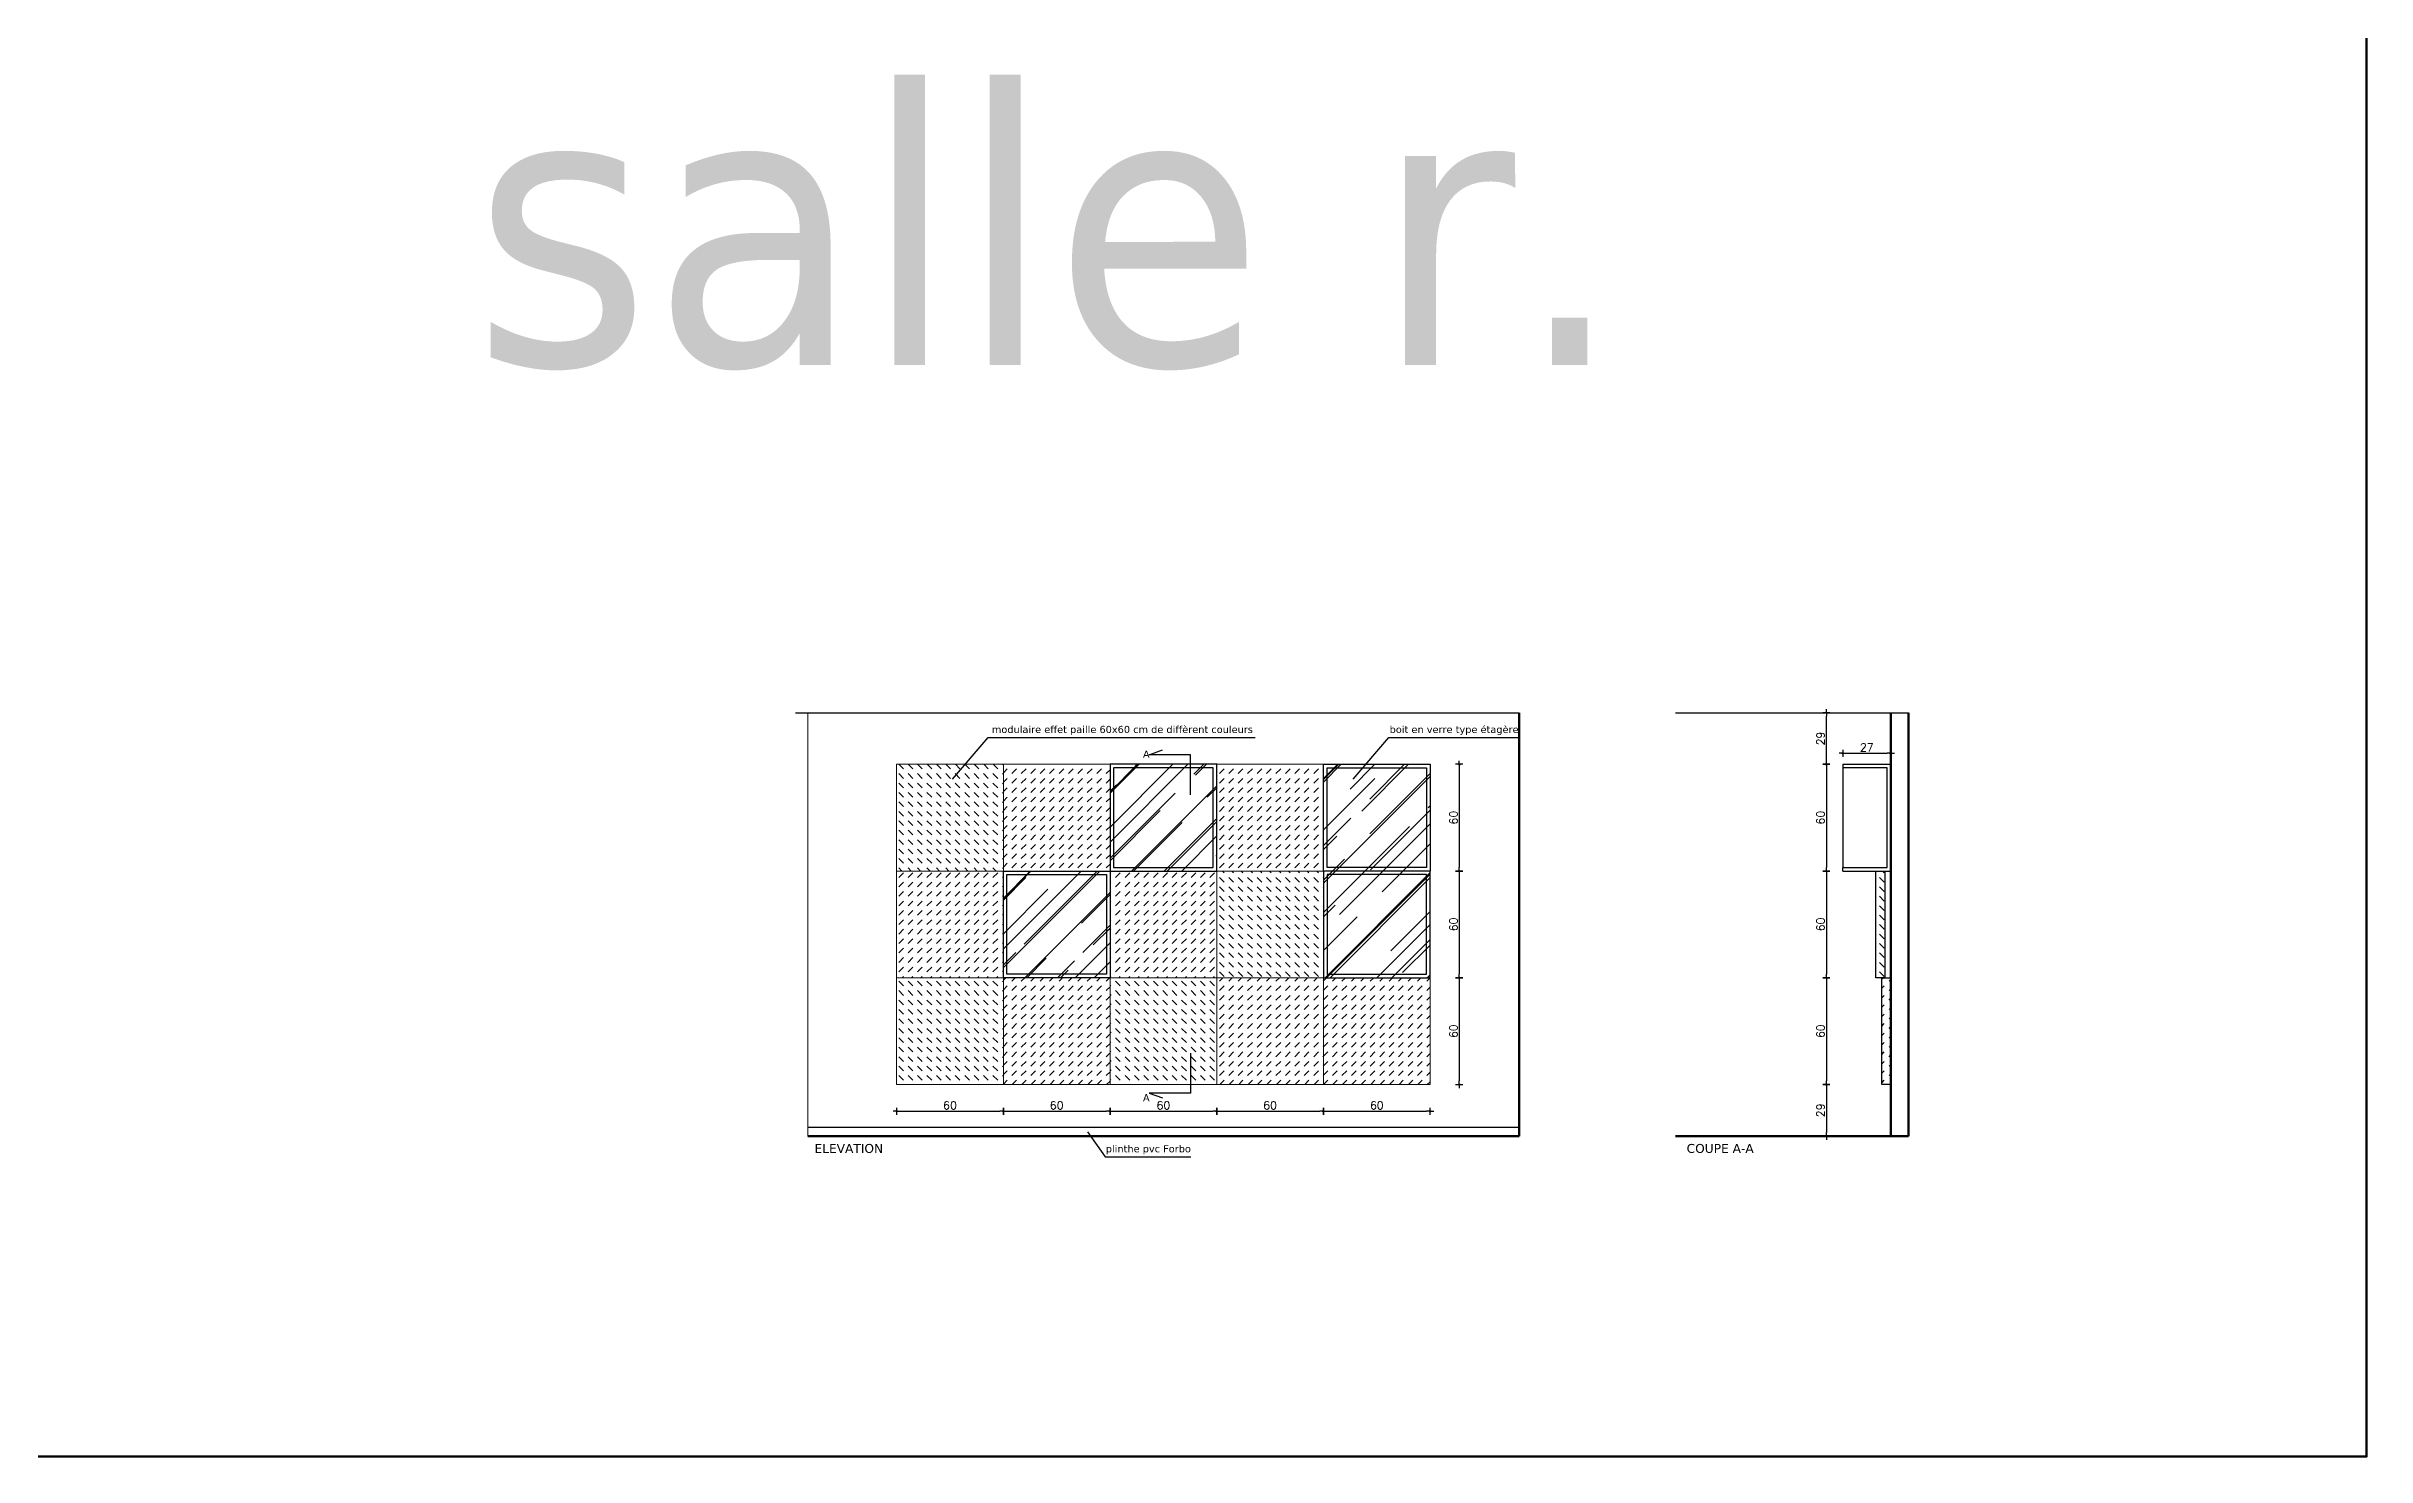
# Model space of a CAD drawing. Header units: millimetres. Extents: x 253 to 682, y -1208 to -847.
# Drawn here: x 624.66 to 637.71, y -1112.27 to -1104.34 of the extents above; entities that cross this region are included whole.
import ezdxf
from ezdxf.enums import TextEntityAlignment as Align

# ---------------------------------------------------------------- set-up
doc = ezdxf.new("R2010")
doc.units = ezdxf.units.MM
doc.header["$LTSCALE"] = 10
doc.header["$MEASUREMENT"] = 0
doc.header["$PDMODE"] = 35
doc.layers.add('a construire', color=7, linetype='Continuous', true_color=0xe60000)
for name, color, linetype in [('COTATION', 203, 'Continuous'), ('FAU__Pl', 143, 'Continuous'), ('REV-C', 251, 'Continuous'), ('sanetaire', 4, 'Continuous'), ('Sanitaire', 4, 'Continuous'), ('texe', 1, 'Continuous'), ('TEXTE', 1, 'Continuous')]:
    doc.layers.add(name, color=color, linetype=linetype)
doc.layers.add('men-porte', color=30, linetype='Continuous', lineweight=5)
doc.layers.add('MUR', color=5, linetype='Continuous', lineweight=50)
doc.styles.get("Standard").update_dxf_attribs({"font": 'txt.shx'})
doc.styles.add('Verdana', font='verdana.ttf')
doc.dimstyles.new('Cote(1 20)', dxfattribs={"dimtxt": 0.045, "dimasz": 0.02, "dimexe": 0.2, "dimexo": 0.6, "dimgap": 0.01, "dimtad": 1, "dimdec": 0, "dimlfac": 100, "dimzin": 5, "dimdsep": 46, "dimtxsty": 'Standard', "dimblk1": 'DIM', "dimblk2": 'DIM', "dimsah": 1, "dimcen": 0.05, "dimdle": 0.1, "dimse1": 1, "dimse2": 1, "dimclrt": 256, "dimadec": 0, "dimazin": 0, "dimtfac": 1, "dimtdec": 0, "dimtmove": 2, "dimatfit": 3, "dimldrblk": 'DIM', "dimfxl": 1, "dimtolj": 1, "dimtzin": 0, "dimarcsym": 0})
pattern_1 = [(315, (290654.832887, 332835.75672), (0.053033008589, -1e-17), [0.0375, -0.0375])]
pattern_2 = [(45, (290654.832887, 332835.75672), (3e-18, 0.053033008589), [0.0375, -0.0375])]

# ---------------------------------------------------------------- blocks, each defined once
blk = doc.blocks.new('DIM')
for p, q in [((-0.2, 0), (-1, 0)), ((0, 0.2), (0, 1)), ((0.2, 0), (1, 0)), ((0, -1), (0, -0.2))]:
    blk.add_line(p, q)
blk.add_circle((0, 0), 0.2)
blk = doc.blocks.new('*D18529')
at = {"layer": 'COTATION', "color": 0, "lineweight": -2, "ltscale": 0.02, "transparency": 16777216}
blk.add_line((632.605, -1108.399), (632.605, -1108.959), dxfattribs=at)
at = {"layer": 'Defpoints', "color": 0, "ltscale": 0.02, "transparency": 16777216}
for p in [(632.442, -1108.379), (632.442, -1108.979), (632.605, -1108.979)]:
    blk.add_point(p, dxfattribs=at)
at = {"layer": 'COTATION', "color": 0, "lineweight": -2, "ltscale": 0.02, "transparency": 16777216, "xscale": 0.02, "yscale": 0.02, "zscale": 0.02}
for p, rotation in [((632.605, -1108.379), 90), ((632.605, -1108.979), 270)]:
    blk.add_blockref('DIM', p, dxfattribs=dict(at, rotation=rotation))
at = {"layer": 'COTATION', "ltscale": 0.02, "transparency": 16777216, "insert": (632.573, -1108.679), "char_height": 0.045, "attachment_point": 5, "rotation": 90}
blk.add_mtext('\\A1;60', dxfattribs=at)
blk = doc.blocks.new('*D18530')
at = {"layer": 'COTATION', "color": 0, "lineweight": -2, "ltscale": 0.02, "transparency": 16777216}
blk.add_line((632.605, -1108.999), (632.605, -1109.559), dxfattribs=at)
at = {"layer": 'Defpoints', "color": 0, "ltscale": 0.02, "transparency": 16777216}
for p in [(632.442, -1108.979), (632.442, -1109.579), (632.605, -1109.579)]:
    blk.add_point(p, dxfattribs=at)
at = {"layer": 'COTATION', "color": 0, "lineweight": -2, "ltscale": 0.02, "transparency": 16777216, "xscale": 0.02, "yscale": 0.02, "zscale": 0.02}
for p, rotation in [((632.605, -1108.979), 90), ((632.605, -1109.579), 270)]:
    blk.add_blockref('DIM', p, dxfattribs=dict(at, rotation=rotation))
at = {"layer": 'COTATION', "ltscale": 0.02, "transparency": 16777216, "insert": (632.573, -1109.279), "char_height": 0.045, "attachment_point": 5, "rotation": 90}
blk.add_mtext('\\A1;60', dxfattribs=at)
blk = doc.blocks.new('*D18531')
at = {"layer": 'COTATION', "color": 0, "lineweight": -2, "ltscale": 0.02, "transparency": 16777216}
blk.add_line((632.605, -1109.599), (632.605, -1110.159), dxfattribs=at)
at = {"layer": 'Defpoints', "color": 0, "ltscale": 0.02, "transparency": 16777216}
for p in [(632.442, -1109.579), (632.442, -1110.179), (632.605, -1110.179)]:
    blk.add_point(p, dxfattribs=at)
at = {"layer": 'COTATION', "color": 0, "lineweight": -2, "ltscale": 0.02, "transparency": 16777216, "xscale": 0.02, "yscale": 0.02, "zscale": 0.02}
for p, rotation in [((632.605, -1109.579), 90), ((632.605, -1110.179), 270)]:
    blk.add_blockref('DIM', p, dxfattribs=dict(at, rotation=rotation))
at = {"layer": 'COTATION', "ltscale": 0.02, "transparency": 16777216, "insert": (632.573, -1109.879), "char_height": 0.045, "attachment_point": 5, "rotation": 90}
blk.add_mtext('\\A1;60', dxfattribs=at)
blk = doc.blocks.new('*D18532')
at = {"layer": 'COTATION', "color": 0, "lineweight": -2, "ltscale": 0.02, "transparency": 16777216}
blk.add_line((629.462, -1110.329), (630.022, -1110.329), dxfattribs=at)
at = {"layer": 'Defpoints', "color": 0, "ltscale": 0.02, "transparency": 16777216}
for p in [(629.442, -1110.179), (630.042, -1110.179), (630.042, -1110.329)]:
    blk.add_point(p, dxfattribs=at)
at = {"layer": 'COTATION', "color": 0, "lineweight": -2, "ltscale": 0.02, "transparency": 16777216, "xscale": 0.02, "yscale": 0.02, "zscale": 0.02, "rotation": 180}
blk.add_blockref('DIM', (629.442, -1110.329), dxfattribs=at)
at = {"layer": 'COTATION', "color": 0, "lineweight": -2, "ltscale": 0.02, "transparency": 16777216, "xscale": 0.02, "yscale": 0.02, "zscale": 0.02}
blk.add_blockref('DIM', (630.042, -1110.329), dxfattribs=at)
at = {"layer": 'COTATION', "ltscale": 0.02, "transparency": 16777216, "insert": (629.742, -1110.296), "char_height": 0.045, "attachment_point": 5}
blk.add_mtext('\\A1;60', dxfattribs=at)
blk = doc.blocks.new('*D18533')
at = {"layer": 'COTATION', "color": 0, "lineweight": -2, "ltscale": 0.02, "transparency": 16777216}
blk.add_line((630.062, -1110.329), (630.622, -1110.329), dxfattribs=at)
at = {"layer": 'Defpoints', "color": 0, "ltscale": 0.02, "transparency": 16777216}
for p in [(630.042, -1110.179), (630.642, -1110.179), (630.642, -1110.329)]:
    blk.add_point(p, dxfattribs=at)
at = {"layer": 'COTATION', "color": 0, "lineweight": -2, "ltscale": 0.02, "transparency": 16777216, "xscale": 0.02, "yscale": 0.02, "zscale": 0.02, "rotation": 180}
blk.add_blockref('DIM', (630.042, -1110.329), dxfattribs=at)
at = {"layer": 'COTATION', "color": 0, "lineweight": -2, "ltscale": 0.02, "transparency": 16777216, "xscale": 0.02, "yscale": 0.02, "zscale": 0.02}
blk.add_blockref('DIM', (630.642, -1110.329), dxfattribs=at)
at = {"layer": 'COTATION', "ltscale": 0.02, "transparency": 16777216, "insert": (630.342, -1110.296), "char_height": 0.045, "attachment_point": 5}
blk.add_mtext('\\A1;60', dxfattribs=at)
blk = doc.blocks.new('*D18534')
at = {"layer": 'COTATION', "color": 0, "lineweight": -2, "ltscale": 0.02, "transparency": 16777216}
blk.add_line((630.662, -1110.329), (631.222, -1110.329), dxfattribs=at)
at = {"layer": 'Defpoints', "color": 0, "ltscale": 0.02, "transparency": 16777216}
for p in [(630.642, -1110.179), (631.242, -1110.179), (631.242, -1110.329)]:
    blk.add_point(p, dxfattribs=at)
at = {"layer": 'COTATION', "color": 0, "lineweight": -2, "ltscale": 0.02, "transparency": 16777216, "xscale": 0.02, "yscale": 0.02, "zscale": 0.02, "rotation": 180}
blk.add_blockref('DIM', (630.642, -1110.329), dxfattribs=at)
at = {"layer": 'COTATION', "color": 0, "lineweight": -2, "ltscale": 0.02, "transparency": 16777216, "xscale": 0.02, "yscale": 0.02, "zscale": 0.02}
blk.add_blockref('DIM', (631.242, -1110.329), dxfattribs=at)
at = {"layer": 'COTATION', "ltscale": 0.02, "transparency": 16777216, "insert": (630.942, -1110.296), "char_height": 0.045, "attachment_point": 5}
blk.add_mtext('\\A1;60', dxfattribs=at)
blk = doc.blocks.new('*D18535')
at = {"layer": 'COTATION', "color": 0, "lineweight": -2, "ltscale": 0.02, "transparency": 16777216}
blk.add_line((631.262, -1110.329), (631.822, -1110.329), dxfattribs=at)
at = {"layer": 'Defpoints', "color": 0, "ltscale": 0.02, "transparency": 16777216}
for p in [(631.242, -1110.179), (631.842, -1110.179), (631.842, -1110.329)]:
    blk.add_point(p, dxfattribs=at)
at = {"layer": 'COTATION', "color": 0, "lineweight": -2, "ltscale": 0.02, "transparency": 16777216, "xscale": 0.02, "yscale": 0.02, "zscale": 0.02, "rotation": 180}
blk.add_blockref('DIM', (631.242, -1110.329), dxfattribs=at)
at = {"layer": 'COTATION', "color": 0, "lineweight": -2, "ltscale": 0.02, "transparency": 16777216, "xscale": 0.02, "yscale": 0.02, "zscale": 0.02}
blk.add_blockref('DIM', (631.842, -1110.329), dxfattribs=at)
at = {"layer": 'COTATION', "ltscale": 0.02, "transparency": 16777216, "insert": (631.542, -1110.296), "char_height": 0.045, "attachment_point": 5}
blk.add_mtext('\\A1;60', dxfattribs=at)
blk = doc.blocks.new('*D18536')
at = {"layer": 'COTATION', "color": 0, "lineweight": -2, "ltscale": 0.02, "transparency": 16777216}
blk.add_line((631.862, -1110.329), (632.422, -1110.329), dxfattribs=at)
at = {"layer": 'Defpoints', "color": 0, "ltscale": 0.02, "transparency": 16777216}
for p in [(631.842, -1110.179), (632.442, -1110.179), (632.442, -1110.329)]:
    blk.add_point(p, dxfattribs=at)
at = {"layer": 'COTATION', "color": 0, "lineweight": -2, "ltscale": 0.02, "transparency": 16777216, "xscale": 0.02, "yscale": 0.02, "zscale": 0.02, "rotation": 180}
blk.add_blockref('DIM', (631.842, -1110.329), dxfattribs=at)
at = {"layer": 'COTATION', "color": 0, "lineweight": -2, "ltscale": 0.02, "transparency": 16777216, "xscale": 0.02, "yscale": 0.02, "zscale": 0.02}
blk.add_blockref('DIM', (632.442, -1110.329), dxfattribs=at)
at = {"layer": 'COTATION', "ltscale": 0.02, "transparency": 16777216, "insert": (632.142, -1110.296), "char_height": 0.045, "attachment_point": 5}
blk.add_mtext('\\A1;60', dxfattribs=at)
blk = doc.blocks.new('*D18538')
at = {"layer": 'COTATION', "color": 0, "lineweight": -2, "ltscale": 0.02, "transparency": 16777216}
blk.add_line((634.67, -1108.399), (634.67, -1108.959), dxfattribs=at)
at = {"layer": 'Defpoints', "color": 0, "ltscale": 0.02, "transparency": 16777216}
for p in [(634.762, -1108.379), (634.67, -1108.979), (634.762, -1108.979)]:
    blk.add_point(p, dxfattribs=at)
at = {"layer": 'COTATION', "color": 0, "lineweight": -2, "ltscale": 0.02, "transparency": 16777216, "xscale": 0.02, "yscale": 0.02, "zscale": 0.02}
for p, rotation in [((634.67, -1108.379), 90), ((634.67, -1108.979), 270)]:
    blk.add_blockref('DIM', p, dxfattribs=dict(at, rotation=rotation))
at = {"layer": 'COTATION', "ltscale": 0.02, "transparency": 16777216, "insert": (634.637, -1108.679), "char_height": 0.045, "attachment_point": 5, "rotation": 90}
blk.add_mtext('\\A1;60', dxfattribs=at)
blk = doc.blocks.new('*D18539')
at = {"layer": 'COTATION', "color": 0, "lineweight": -2, "ltscale": 0.02, "transparency": 16777216}
blk.add_line((634.782, -1108.317), (635.012, -1108.317), dxfattribs=at)
at = {"layer": 'Defpoints', "color": 0, "ltscale": 0.02, "transparency": 16777216}
for p in [(635.032, -1108.317), (634.762, -1108.379), (635.032, -1108.379)]:
    blk.add_point(p, dxfattribs=at)
at = {"layer": 'COTATION', "color": 0, "lineweight": -2, "ltscale": 0.02, "transparency": 16777216, "xscale": 0.02, "yscale": 0.02, "zscale": 0.02, "rotation": 180}
blk.add_blockref('DIM', (634.762, -1108.317), dxfattribs=at)
at = {"layer": 'COTATION', "color": 0, "lineweight": -2, "ltscale": 0.02, "transparency": 16777216, "xscale": 0.02, "yscale": 0.02, "zscale": 0.02}
blk.add_blockref('DIM', (635.032, -1108.317), dxfattribs=at)
at = {"layer": 'COTATION', "ltscale": 0.02, "transparency": 16777216, "insert": (634.897, -1108.284), "char_height": 0.045, "attachment_point": 5}
blk.add_mtext('\\A1;27', dxfattribs=at)
blk = doc.blocks.new('*D18540')
at = {"layer": 'COTATION', "color": 0, "lineweight": -2, "ltscale": 0.02, "transparency": 16777216}
blk.add_line((634.67, -1108.999), (634.67, -1109.559), dxfattribs=at)
at = {"layer": 'Defpoints', "color": 0, "ltscale": 0.02, "transparency": 16777216}
for p in [(634.948, -1108.979), (634.67, -1109.579), (634.948, -1109.579)]:
    blk.add_point(p, dxfattribs=at)
at = {"layer": 'COTATION', "color": 0, "lineweight": -2, "ltscale": 0.02, "transparency": 16777216, "xscale": 0.02, "yscale": 0.02, "zscale": 0.02}
for p, rotation in [((634.67, -1108.979), 90), ((634.67, -1109.579), 270)]:
    blk.add_blockref('DIM', p, dxfattribs=dict(at, rotation=rotation))
at = {"layer": 'COTATION', "ltscale": 0.02, "transparency": 16777216, "insert": (634.637, -1109.279), "char_height": 0.045, "attachment_point": 5, "rotation": 90}
blk.add_mtext('\\A1;60', dxfattribs=at)
blk = doc.blocks.new('*D18541')
at = {"layer": 'COTATION', "color": 0, "lineweight": -2, "ltscale": 0.02, "transparency": 16777216}
blk.add_line((634.67, -1109.599), (634.67, -1110.159), dxfattribs=at)
at = {"layer": 'Defpoints', "color": 0, "ltscale": 0.02, "transparency": 16777216}
for p in [(634.982, -1109.579), (634.67, -1110.179), (634.982, -1110.179)]:
    blk.add_point(p, dxfattribs=at)
at = {"layer": 'COTATION', "color": 0, "lineweight": -2, "ltscale": 0.02, "transparency": 16777216, "xscale": 0.02, "yscale": 0.02, "zscale": 0.02}
for p, rotation in [((634.67, -1109.579), 90), ((634.67, -1110.179), 270)]:
    blk.add_blockref('DIM', p, dxfattribs=dict(at, rotation=rotation))
at = {"layer": 'COTATION', "ltscale": 0.02, "transparency": 16777216, "insert": (634.637, -1109.879), "char_height": 0.045, "attachment_point": 5, "rotation": 90}
blk.add_mtext('\\A1;60', dxfattribs=at)
blk = doc.blocks.new('*D18542')
at = {"layer": 'COTATION', "color": 0, "lineweight": -2, "ltscale": 0.02, "transparency": 16777216}
blk.add_line((634.67, -1110.199), (634.67, -1110.449), dxfattribs=at)
at = {"layer": 'Defpoints', "color": 0, "ltscale": 0.02, "transparency": 16777216}
for p in [(634.982, -1110.179), (634.67, -1110.469), (634.982, -1110.469)]:
    blk.add_point(p, dxfattribs=at)
at = {"layer": 'COTATION', "color": 0, "lineweight": -2, "ltscale": 0.02, "transparency": 16777216, "xscale": 0.02, "yscale": 0.02, "zscale": 0.02}
for p, rotation in [((634.67, -1110.179), 90), ((634.67, -1110.469), 270)]:
    blk.add_blockref('DIM', p, dxfattribs=dict(at, rotation=rotation))
at = {"layer": 'COTATION', "ltscale": 0.02, "transparency": 16777216, "insert": (634.637, -1110.324), "char_height": 0.045, "attachment_point": 5, "rotation": 90}
blk.add_mtext('\\A1;29', dxfattribs=at)
blk = doc.blocks.new('*D18543')
at = {"layer": 'COTATION', "color": 0, "lineweight": -2, "ltscale": 0.02, "transparency": 16777216}
blk.add_line((634.67, -1108.359), (634.67, -1108.109), dxfattribs=at)
at = {"layer": 'Defpoints', "color": 0, "ltscale": 0.02, "transparency": 16777216}
for p in [(634.67, -1108.089), (634.919, -1108.089), (634.919, -1108.379)]:
    blk.add_point(p, dxfattribs=at)
at = {"layer": 'COTATION', "color": 0, "lineweight": -2, "ltscale": 0.02, "transparency": 16777216, "xscale": 0.02, "yscale": 0.02, "zscale": 0.02}
for p, rotation in [((634.67, -1108.089), 90), ((634.67, -1108.379), 270)]:
    blk.add_blockref('DIM', p, dxfattribs=dict(at, rotation=rotation))
at = {"layer": 'COTATION', "ltscale": 0.02, "transparency": 16777216, "insert": (634.637, -1108.234), "char_height": 0.045, "attachment_point": 5, "rotation": 90}
blk.add_mtext('\\A1;29', dxfattribs=at)

msp = doc.modelspace()

# ---------------------------------------------------------------- hatches: boundary and pattern name
at = {"layer": 'sanetaire', "ltscale": 0.02, "true_color": 0x00d1d1}
h = msp.add_hatch(dxfattribs=at)
h.set_pattern_fill('DASH', color=132, scale=0.3, angle=315)
h.set_pattern_definition(pattern_1)
h.paths.add_polyline_path([(630.042, -1108.379), (629.442, -1108.379), (629.442, -1108.979), (630.042, -1108.979)])
at = {"layer": 'sanetaire', "ltscale": 0.02, "true_color": 0x0070e0}
h = msp.add_hatch(dxfattribs=at)
h.set_pattern_fill('DASH', color=152, scale=0.3, angle=45)
h.set_pattern_definition(pattern_2)
h.paths.add_polyline_path([(630.642, -1108.379), (630.042, -1108.379), (630.042, -1108.979), (630.642, -1108.979)])
h = msp.add_hatch(dxfattribs=at)
h.set_pattern_fill('DASH', color=152, scale=0.3, angle=45)
h.set_pattern_definition(pattern_2)
h.paths.add_polyline_path([(631.842, -1108.379), (631.242, -1108.379), (631.242, -1108.979), (631.842, -1108.979)])
h = msp.add_hatch(dxfattribs=at)
h.set_pattern_fill('DASH', color=152, scale=0.3, angle=45)
h.set_pattern_definition(pattern_2)
h.paths.add_polyline_path([(630.042, -1108.979), (629.442, -1108.979), (629.442, -1109.579), (630.042, -1109.579)])
h = msp.add_hatch(dxfattribs=at)
h.set_pattern_fill('DASH', color=152, scale=0.3, angle=45)
h.set_pattern_definition(pattern_2)
h.paths.add_polyline_path([(631.242, -1108.979), (630.642, -1108.979), (630.642, -1109.579), (631.242, -1109.579)])
at = {"layer": 'sanetaire', "ltscale": 0.02, "true_color": 0x00d1d1}
h = msp.add_hatch(dxfattribs=at)
h.set_pattern_fill('DASH', color=132, scale=0.3, angle=315)
h.set_pattern_definition(pattern_1)
h.paths.add_polyline_path([(631.842, -1108.979), (631.242, -1108.979), (631.242, -1109.579), (631.842, -1109.579)])
h = msp.add_hatch(dxfattribs=at)
h.set_pattern_fill('DASH', color=132, scale=0.3, angle=315)
h.set_pattern_definition(pattern_1)
h.paths.add_polyline_path([(634.998, -1108.979), (634.998, -1109.579), (634.948, -1109.579), (634.948, -1108.979)])
h = msp.add_hatch(dxfattribs=at)
h.set_pattern_fill('DASH', color=132, scale=0.3, angle=315)
h.set_pattern_definition(pattern_1)
h.paths.add_polyline_path([(630.042, -1109.579), (629.442, -1109.579), (629.442, -1110.179), (630.042, -1110.179)])
at = {"layer": 'sanetaire', "ltscale": 0.02, "true_color": 0x0070e0}
h = msp.add_hatch(dxfattribs=at)
h.set_pattern_fill('DASH', color=152, scale=0.3, angle=45)
h.set_pattern_definition(pattern_2)
h.paths.add_polyline_path([(630.642, -1109.579), (630.042, -1109.579), (630.042, -1110.179), (630.642, -1110.179)])
at = {"layer": 'sanetaire', "ltscale": 0.02, "true_color": 0x00d1d1}
h = msp.add_hatch(dxfattribs=at)
h.set_pattern_fill('DASH', color=132, scale=0.3, angle=315)
h.set_pattern_definition(pattern_1)
h.paths.add_polyline_path([(631.242, -1109.579), (630.642, -1109.579), (630.642, -1110.179), (631.242, -1110.179)])
at = {"layer": 'sanetaire', "ltscale": 0.02, "true_color": 0x0070e0}
h = msp.add_hatch(dxfattribs=at)
h.set_pattern_fill('DASH', color=152, scale=0.3, angle=45)
h.set_pattern_definition(pattern_2)
h.paths.add_polyline_path([(631.842, -1109.579), (631.242, -1109.579), (631.242, -1110.179), (631.842, -1110.179)])
h = msp.add_hatch(dxfattribs=at)
h.set_pattern_fill('DASH', color=152, scale=0.3, angle=45)
h.set_pattern_definition(pattern_2)
h.paths.add_polyline_path([(632.442, -1109.579), (631.842, -1109.579), (631.842, -1110.179), (632.442, -1110.179)])
h = msp.add_hatch(dxfattribs=at)
h.set_pattern_fill('DASH', color=152, scale=0.3, angle=45)
h.set_pattern_definition(pattern_2)
h.paths.add_polyline_path([(635.032, -1109.579), (635.032, -1110.179), (634.982, -1110.179), (634.982, -1109.579)])
at = {"layer": 'Sanitaire', "ltscale": 3}
h = msp.add_hatch(dxfattribs=at)
h.set_pattern_fill('AR-RROOF', color=256, scale=0.2, angle=45)
h.set_pattern_definition([(45, (290654.83289, 332835.75672), (0.169705627485, 0.45254833996), [3, -0.4, 1, -0.2]), (45, (290654.95027, 332836.01552), (-0.32951176003, 0.04666904756), [0.6, -0.066, 1.2, -0.15]), (45, (290654.78339, 332835.94764), (0.640638743755, 0.830143361113), [1.6, -0.28, 0.8, -0.2])])
h.paths.add_polyline_path([(630.642, -1108.979), (630.042, -1108.979), (630.042, -1109.579), (630.642, -1109.579)])
h.paths.add_polyline_path([(631.242, -1108.379), (630.642, -1108.379), (630.642, -1108.979), (631.242, -1108.979)])
h.paths.add_polyline_path([(632.442, -1108.379), (631.842, -1108.379), (631.842, -1108.979), (632.442, -1108.979)])
h.paths.add_polyline_path([(632.442, -1108.979), (631.842, -1108.979), (631.842, -1109.579), (632.442, -1109.579)])

# ---------------------------------------------------------------- linework, layer by layer
at = {"layer": 'a construire', "color": 1, "lineweight": 50, "ltscale": 3}
msp.add_lwpolyline([(624.305, -1112.27), (637.707, -1112.27), (637.707, -1103.334), (624.305, -1103.334)], close=True, dxfattribs=at)
at = {"layer": 'FAU__Pl', "ltscale": 0.02}
msp.add_line((628.874, -1108.089), (632.942, -1108.089), dxfattribs=at)
at = {"layer": 'men-porte', "color": 30, "ltscale": 0.02}
for p, q in [((628.942, -1110.469), (628.942, -1108.089)), ((629.442, -1108.379), (632.442, -1108.379)), ((629.442, -1110.179), (629.442, -1108.379)), ((630.042, -1110.179), (630.042, -1108.379)), ((630.642, -1110.179), (630.642, -1108.379)), ((631.242, -1110.179), (631.242, -1108.379)), ((631.842, -1110.179), (631.842, -1108.379)), ((632.442, -1108.379), (632.442, -1110.179)), ((629.442, -1108.979), (632.442, -1108.979)), ((629.442, -1109.579), (632.442, -1109.579)), ((632.442, -1110.179), (629.442, -1110.179))]:
    msp.add_line(p, q, dxfattribs=at)
at = {"layer": 'MUR', "ltscale": 0.02}
for p, q in [((632.942, -1108.089), (632.942, -1110.469)), ((632.942, -1110.469), (628.942, -1110.469))]:
    msp.add_line(p, q, dxfattribs=at)
for points in [[(635.032, -1108.089), (635.032, -1110.469)], [(635.132, -1108.089), (635.132, -1110.469)], [(633.821, -1110.469), (635.132, -1110.469)]]:
    msp.add_lwpolyline(points, dxfattribs=at)
at = {"layer": 'REV-C', "ltscale": 0.02}
msp.add_lwpolyline([(628.942, -1110.419), (632.942, -1110.419)], dxfattribs=at)
at = {"layer": 'sanetaire', "ltscale": 0.02}
for points in [[(633.821, -1108.089), (635.132, -1108.089)], [(634.762, -1108.399), (634.762, -1108.959)], [(635.032, -1108.379), (635.032, -1108.979)]]:
    msp.add_lwpolyline(points, dxfattribs=at)
for points in [[(630.642, -1108.979), (631.242, -1108.979), (631.242, -1108.379), (630.642, -1108.379)], [(630.662, -1108.959), (631.222, -1108.959), (631.222, -1108.399), (630.662, -1108.399)], [(631.842, -1108.379), (632.442, -1108.379), (632.442, -1108.979), (631.842, -1108.979)], [(631.862, -1108.399), (632.422, -1108.399), (632.422, -1108.959), (631.862, -1108.959)], [(630.042, -1108.979), (630.642, -1108.979), (630.642, -1109.579), (630.042, -1109.579)], [(630.062, -1108.999), (630.622, -1108.999), (630.622, -1109.559), (630.062, -1109.559)], [(632.442, -1108.979), (631.842, -1108.979), (631.842, -1109.579), (632.442, -1109.579)], [(632.422, -1108.999), (631.862, -1108.999), (631.862, -1109.559), (632.422, -1109.559)]]:
    msp.add_lwpolyline(points, close=True, dxfattribs=at)
at = {"layer": 'sanetaire', "lineweight": 30, "ltscale": 0.02}
for points in [[(634.762, -1108.379), (635.032, -1108.379)], [(634.762, -1108.379), (634.762, -1108.399)], [(634.762, -1108.959), (635.012, -1108.959), (635.012, -1108.399), (634.762, -1108.399)], [(634.762, -1108.979), (634.762, -1108.959)], [(634.762, -1108.979), (635.032, -1108.979)]]:
    msp.add_lwpolyline(points, dxfattribs=at)
at = {"layer": 'sanetaire', "color": 132, "lineweight": 30, "ltscale": 0.02, "true_color": 0x00d1d1}
msp.add_lwpolyline([(634.998, -1108.979), (634.998, -1109.579), (634.948, -1109.579), (634.948, -1108.979)], close=True, dxfattribs=at)
at = {"layer": 'sanetaire', "color": 152, "lineweight": 30, "ltscale": 0.02, "true_color": 0x0070e0}
msp.add_lwpolyline([(635.032, -1109.579), (635.032, -1110.179), (634.982, -1110.179), (634.982, -1109.579)], close=True, dxfattribs=at)
at = {"layer": 'texe', "ltscale": 0.02}
for points in [[(629.756, -1108.462), (629.956, -1108.229), (631.458, -1108.229)], [(632.009, -1108.462), (632.21, -1108.229), (632.942, -1108.229)], [(630.515, -1110.445), (630.615, -1110.585), (631.096, -1110.585)]]:
    msp.add_lwpolyline(points, dxfattribs=at)
at = {"layer": 'TEXTE', "ltscale": 0.02}
for points in [[(631.094, -1108.551), (631.094, -1108.325), (630.862, -1108.325), (630.936, -1108.298)], [(631.094, -1110.002), (631.094, -1110.227), (630.862, -1110.227), (630.936, -1110.254)]]:
    msp.add_lwpolyline(points, dxfattribs=at)

# ---------------------------------------------------------------- texts
at = {"color": 1, "linetype": 'Continuous', "style": 'Verdana', "width": 0.9}
msp.add_text('salle r.', height=1.5663, rotation=360, dxfattribs=at).set_placement((627.054, -1104.568), align=Align.TOP_LEFT)
at = {"layer": 'texe', "ltscale": 0.02, "attachment_point": 1, "style": 'Verdana'}
for s, width, insert, char_height in [('{\\H0.4x; modulaire effet paille 60x60 cm de diffèrent couleurs}', 1.74181, (629.96, -1108.163), 0.1), ('{\\H0.4x;boit en verre type étagère }', 1.74181, (632.214, -1108.163), 0.1), ('{\\H0.4x;A}', 1.74181, (630.827, -1108.302), 0.1), ('{\\H0.4x;A}', 1.74181, (630.827, -1110.233), 0.1), ('ELEVATION ', 0.76093, (628.98, -1110.513), 0.05), ('{\\H0.4x;plinthe pvc Forbo}', 1.74181, (630.618, -1110.52), 0.1), ('COUPE A-A ', 0.76093, (633.884, -1110.513), 0.05)]:
    msp.add_mtext_dynamic_manual_height_columns(s, width=width, gutter_width=269.496, heights=[0], dxfattribs=dict(at, insert=insert, char_height=char_height))

# ---------------------------------------------------------------- dimensions: what is measured, and where the dimension line sits
at = {"layer": 'COTATION', "ltscale": 0.02}
for base, p1, p2, picture, middle in [((634.67, -1108.089), (634.919, -1108.379), (634.919, -1108.089), '*D18543', (634.637, -1108.234)), ((632.605, -1108.979), (632.442, -1108.379), (632.442, -1108.979), '*D18529', (632.573, -1108.679)), ((634.67, -1108.979), (634.762, -1108.379), (634.762, -1108.979), '*D18538', (634.637, -1108.679)), ((632.605, -1109.579), (632.442, -1108.979), (632.442, -1109.579), '*D18530', (632.573, -1109.279)), ((634.67, -1109.579), (634.948, -1108.979), (634.948, -1109.579), '*D18540', (634.637, -1109.279)), ((632.605, -1110.179), (632.442, -1109.579), (632.442, -1110.179), '*D18531', (632.573, -1109.879)), ((634.67, -1110.179), (634.982, -1109.579), (634.982, -1110.179), '*D18541', (634.637, -1109.879)), ((634.67, -1110.469), (634.982, -1110.179), (634.982, -1110.469), '*D18542', (634.637, -1110.324))]:
    dim = msp.add_linear_dim(base=base, p1=p1, p2=p2, angle=90, dimstyle='Cote(1 20)', dxfattribs=at)
    dim.commit()
    dim.dimension.update_dxf_attribs({"geometry": picture, "text_midpoint": middle})
for base, p1, p2, picture, middle in [((635.032, -1108.317), (634.762, -1108.379), (635.032, -1108.379), '*D18539', (634.897, -1108.284)), ((630.042, -1110.329), (629.442, -1110.179), (630.042, -1110.179), '*D18532', (629.742, -1110.296)), ((630.642, -1110.329), (630.042, -1110.179), (630.642, -1110.179), '*D18533', (630.342, -1110.296)), ((631.242, -1110.329), (630.642, -1110.179), (631.242, -1110.179), '*D18534', (630.942, -1110.296)), ((631.842, -1110.329), (631.242, -1110.179), (631.842, -1110.179), '*D18535', (631.542, -1110.296)), ((632.442, -1110.329), (631.842, -1110.179), (632.442, -1110.179), '*D18536', (632.142, -1110.296))]:
    dim = msp.add_linear_dim(base=base, p1=p1, p2=p2, dimstyle='Cote(1 20)', dxfattribs=at)
    dim.commit()
    dim.dimension.update_dxf_attribs({"geometry": picture, "text_midpoint": middle})

doc.saveas('drawing.dxf')
